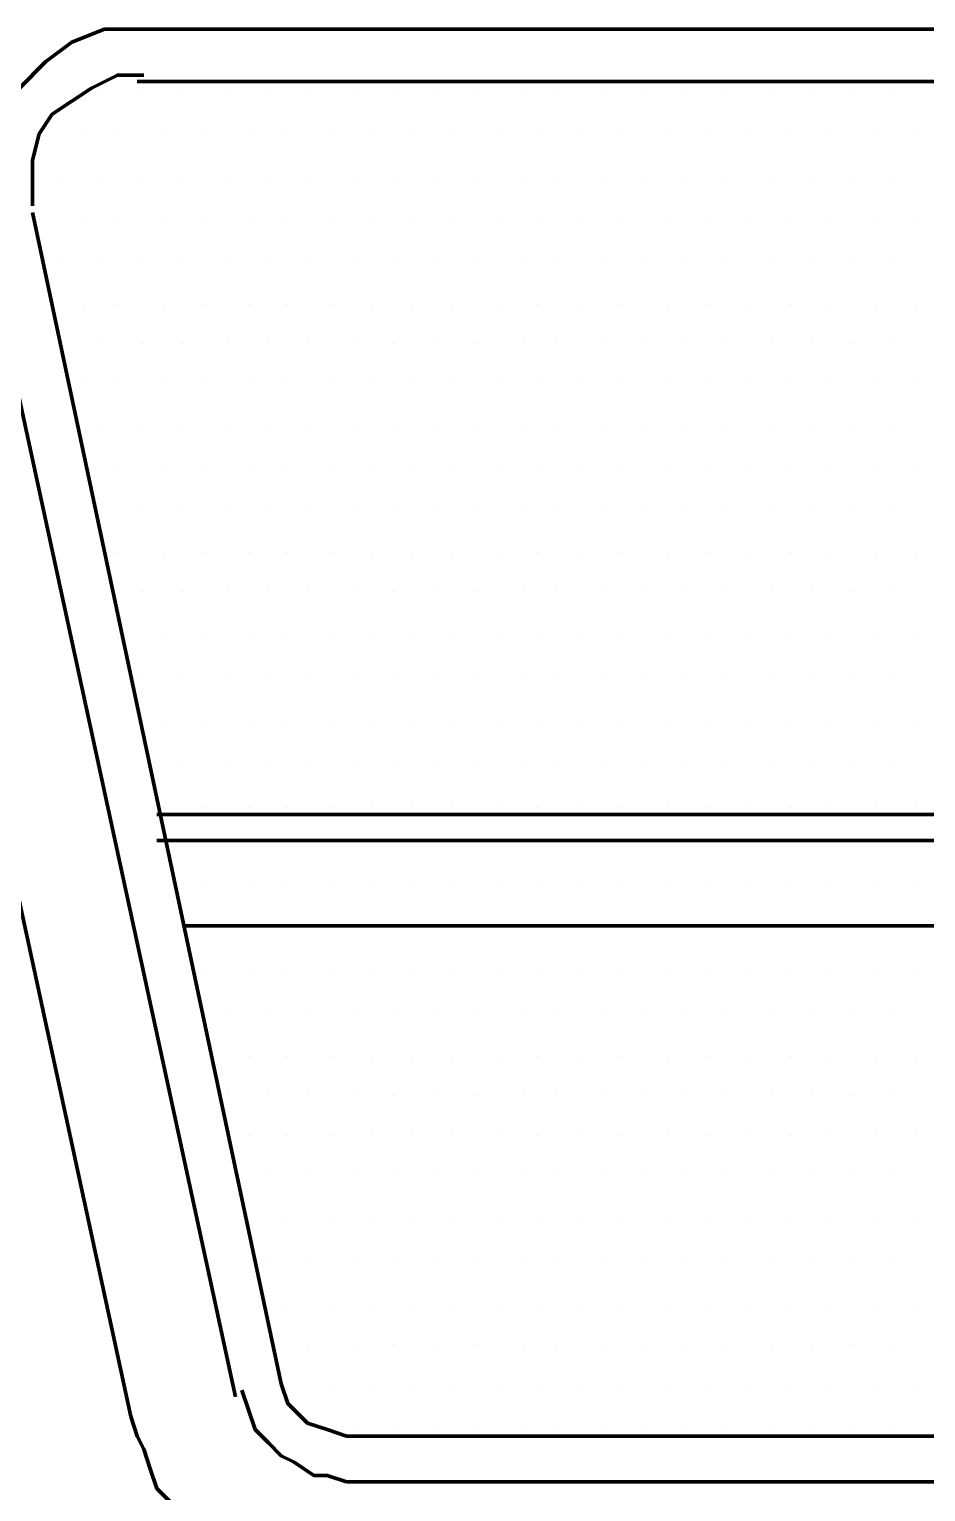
# Model space of a CAD drawing. Header units: millimetres. Extents: x 2273 to 2522, y 1034 to 1187.
# Drawn here: x 2460.506 to 2460.909, y 1050.982 to 1051.64 of the extents above; entities that cross this region are included whole.
import ezdxf

# ---------------------------------------------------------------- set-up
doc = ezdxf.new("R2010")
doc.units = ezdxf.units.MM
doc.layers.add('LAYER8', color=8, linetype='Continuous')
doc.layers.add('PAREDES', color=4, linetype='Continuous', lineweight=100)

# ---------------------------------------------------------------- blocks, each defined once
blk = doc.blocks.new('CAR')
at = {"layer": 'PAREDES', "color": 0, "linetype": 'Continuous'}
for points in [[(73.97696, 146.38922), (73.97696, 145.26275)], [(74.00049, 146.38922), (74.00049, 145.26275)], [(74.3299, 145.27157), (74.3299, 146.38039)], [(74.34167, 145.27157), (74.34167, 146.38039)], [(74.3799, 145.28333), (74.3799, 146.36863)], [(74.60931, 145.35686), (74.60931, 146.2951)], [(74.60931, 145.35686), (74.60931, 146.2951)], [(74.6299, 145.35686), (74.6299, 146.2951)], [(74.02402, 145.61275), (74.02402, 145.61275)], [(74.06225, 145.61275), (74.06225, 145.61275)], [(74.10049, 145.61275), (74.10049, 145.61275)], [(74.13578, 145.61275), (74.13578, 145.61275)], [(74.17402, 145.61275), (74.17402, 145.61275)], [(74.21225, 145.61275), (74.21225, 145.61275)], [(74.25049, 145.61275), (74.25049, 145.61275)], [(74.28873, 145.61275), (74.28873, 145.61275)], [(74.32696, 145.61275), (74.32696, 145.61275)], [(74.36225, 145.61275), (74.36225, 145.61275)], [(74.40049, 145.61275), (74.40049, 145.61275)], [(74.43873, 145.61275), (74.43873, 145.61275)], [(74.47402, 145.61275), (74.47402, 145.61275)], [(74.51225, 145.61275), (74.51225, 145.61275)], [(74.55049, 145.61275), (74.55049, 145.61275)], [(74.58873, 145.61275), (74.58873, 145.61275)], [(74.00637, 145.60098), (74.00637, 145.60098)], [(74.04461, 145.60098), (74.04461, 145.60098)], [(74.0799, 145.60098), (74.0799, 145.60098)], [(74.11814, 145.60098), (74.11814, 145.60098)], [(74.15637, 145.60098), (74.15637, 145.60098)], [(74.19167, 145.60098), (74.19167, 145.60098)], [(74.2299, 145.60098), (74.2299, 145.60098)], [(74.26814, 145.60098), (74.26814, 145.60098)], [(74.30637, 145.60098), (74.30637, 145.60098)], [(74.34167, 145.60098), (74.34167, 145.60098)], [(74.3799, 145.60098), (74.3799, 145.60098)], [(74.41814, 145.60098), (74.41814, 145.60098)], [(74.45637, 145.60098), (74.45637, 145.60098)], [(74.49167, 145.60098), (74.49167, 145.60098)], [(74.5299, 145.60098), (74.5299, 145.60098)], [(74.56814, 145.60098), (74.56814, 145.60098)], [(74.60637, 145.60098), (74.60637, 145.60098)], [(74.02402, 145.5951), (74.02402, 145.5951)], [(74.06225, 145.5951), (74.06225, 145.5951)], [(74.10049, 145.5951), (74.10049, 145.5951)], [(74.13578, 145.5951), (74.13578, 145.5951)], [(74.17402, 145.5951), (74.17402, 145.5951)], [(74.21225, 145.5951), (74.21225, 145.5951)], [(74.25049, 145.5951), (74.25049, 145.5951)], [(74.28873, 145.5951), (74.28873, 145.5951)], [(74.32696, 145.5951), (74.32696, 145.5951)], [(74.36225, 145.5951), (74.36225, 145.5951)], [(74.40049, 145.5951), (74.40049, 145.5951)], [(74.43873, 145.5951), (74.43873, 145.5951)], [(74.47402, 145.5951), (74.47402, 145.5951)], [(74.51225, 145.5951), (74.51225, 145.5951)], [(74.55049, 145.5951), (74.55049, 145.5951)], [(74.58873, 145.5951), (74.58873, 145.5951)], [(74.00637, 145.58333), (74.00637, 145.58333)], [(74.04461, 145.58333), (74.04461, 145.58333)], [(74.0799, 145.58333), (74.0799, 145.58333)], [(74.11814, 145.58333), (74.11814, 145.58333)], [(74.15637, 145.58333), (74.15637, 145.58333)], [(74.19167, 145.58333), (74.19167, 145.58333)], [(74.2299, 145.58333), (74.2299, 145.58333)], [(74.26814, 145.58333), (74.26814, 145.58333)], [(74.30637, 145.58333), (74.30637, 145.58333)], [(74.34167, 145.58333), (74.34167, 145.58333)], [(74.3799, 145.58333), (74.3799, 145.58333)], [(74.41814, 145.58333), (74.41814, 145.58333)], [(74.45637, 145.58333), (74.45637, 145.58333)], [(74.49167, 145.58333), (74.49167, 145.58333)], [(74.5299, 145.58333), (74.5299, 145.58333)], [(74.56814, 145.58333), (74.56814, 145.58333)], [(74.60637, 145.58333), (74.60637, 145.58333)], [(74.02402, 145.57451), (74.02402, 145.57451)], [(74.06225, 145.57451), (74.06225, 145.57451)], [(74.10049, 145.57451), (74.10049, 145.57451)], [(74.13578, 145.57451), (74.13578, 145.57451)], [(74.17402, 145.57451), (74.17402, 145.57451)], [(74.21225, 145.57451), (74.21225, 145.57451)], [(74.25049, 145.57451), (74.25049, 145.57451)], [(74.28873, 145.57451), (74.28873, 145.57451)], [(74.32696, 145.57451), (74.32696, 145.57451)], [(74.36225, 145.57451), (74.36225, 145.57451)], [(74.40049, 145.57451), (74.40049, 145.57451)], [(74.43873, 145.57451), (74.43873, 145.57451)], [(74.47402, 145.57451), (74.47402, 145.57451)], [(74.51225, 145.57451), (74.51225, 145.57451)], [(74.55049, 145.57451), (74.55049, 145.57451)], [(74.58873, 145.57451), (74.58873, 145.57451)], [(74.00637, 145.56569), (74.00637, 145.56569)], [(74.04461, 145.56569), (74.04461, 145.56569)], [(74.0799, 145.56569), (74.0799, 145.56569)], [(74.11814, 145.56569), (74.11814, 145.56569)], [(74.15637, 145.56569), (74.15637, 145.56569)], [(74.19167, 145.56569), (74.19167, 145.56569)], [(74.2299, 145.56569), (74.2299, 145.56569)], [(74.26814, 145.56569), (74.26814, 145.56569)], [(74.30637, 145.56569), (74.30637, 145.56569)], [(74.34167, 145.56569), (74.34167, 145.56569)], [(74.3799, 145.56569), (74.3799, 145.56569)], [(74.41814, 145.56569), (74.41814, 145.56569)], [(74.45637, 145.56569), (74.45637, 145.56569)], [(74.49167, 145.56569), (74.49167, 145.56569)], [(74.5299, 145.56569), (74.5299, 145.56569)], [(74.56814, 145.56569), (74.56814, 145.56569)], [(74.60637, 145.56569), (74.60637, 145.56569)], [(74.02402, 145.55686), (74.02402, 145.55686)], [(74.06225, 145.55686), (74.06225, 145.55686)], [(74.10049, 145.55686), (74.10049, 145.55686)], [(74.13578, 145.55686), (74.13578, 145.55686)], [(74.17402, 145.55686), (74.17402, 145.55686)], [(74.21225, 145.55686), (74.21225, 145.55686)], [(74.25049, 145.55686), (74.25049, 145.55686)], [(74.28873, 145.55686), (74.28873, 145.55686)], [(74.32696, 145.55686), (74.32696, 145.55686)], [(74.36225, 145.55686), (74.36225, 145.55686)], [(74.40049, 145.55686), (74.40049, 145.55686)], [(74.43873, 145.55686), (74.43873, 145.55686)], [(74.47402, 145.55686), (74.47402, 145.55686)], [(74.51225, 145.55686), (74.51225, 145.55686)], [(74.55049, 145.55686), (74.55049, 145.55686)], [(74.58873, 145.55686), (74.58873, 145.55686)], [(74.00637, 145.54804), (74.00637, 145.54804)], [(74.04461, 145.54804), (74.04461, 145.54804)], [(74.0799, 145.54804), (74.0799, 145.54804)], [(74.11814, 145.54804), (74.11814, 145.54804)], [(74.15637, 145.54804), (74.15637, 145.54804)], [(74.19167, 145.54804), (74.19167, 145.54804)], [(74.2299, 145.54804), (74.2299, 145.54804)], [(74.26814, 145.54804), (74.26814, 145.54804)], [(74.30637, 145.54804), (74.30637, 145.54804)], [(74.34167, 145.54804), (74.34167, 145.54804)], [(74.3799, 145.54804), (74.3799, 145.54804)], [(74.41814, 145.54804), (74.41814, 145.54804)], [(74.45637, 145.54804), (74.45637, 145.54804)], [(74.49167, 145.54804), (74.49167, 145.54804)], [(74.5299, 145.54804), (74.5299, 145.54804)], [(74.56814, 145.54804), (74.56814, 145.54804)], [(74.60637, 145.54804), (74.60637, 145.54804)], [(74.02402, 145.53627), (74.02402, 145.53627)], [(74.06225, 145.53627), (74.06225, 145.53627)], [(74.10049, 145.53627), (74.10049, 145.53627)], [(74.13578, 145.53627), (74.13578, 145.53627)], [(74.17402, 145.53627), (74.17402, 145.53627)], [(74.21225, 145.53627), (74.21225, 145.53627)], [(74.25049, 145.53627), (74.25049, 145.53627)], [(74.28873, 145.53627), (74.28873, 145.53627)], [(74.32696, 145.53627), (74.32696, 145.53627)], [(74.36225, 145.53627), (74.36225, 145.53627)], [(74.40049, 145.53627), (74.40049, 145.53627)], [(74.43873, 145.53627), (74.43873, 145.53627)], [(74.47402, 145.53627), (74.47402, 145.53627)], [(74.51225, 145.53627), (74.51225, 145.53627)], [(74.55049, 145.53627), (74.55049, 145.53627)], [(74.58873, 145.53627), (74.58873, 145.53627)], [(74.00637, 145.52745), (74.00637, 145.52745)], [(74.04461, 145.52745), (74.04461, 145.52745)], [(74.0799, 145.52745), (74.0799, 145.52745)], [(74.11814, 145.52745), (74.11814, 145.52745)], [(74.15637, 145.52745), (74.15637, 145.52745)], [(74.19167, 145.52745), (74.19167, 145.52745)], [(74.2299, 145.52745), (74.2299, 145.52745)], [(74.26814, 145.52745), (74.26814, 145.52745)], [(74.30637, 145.52745), (74.30637, 145.52745)], [(74.34167, 145.52745), (74.34167, 145.52745)], [(74.3799, 145.52745), (74.3799, 145.52745)], [(74.41814, 145.52745), (74.41814, 145.52745)], [(74.45637, 145.52745), (74.45637, 145.52745)], [(74.49167, 145.52745), (74.49167, 145.52745)], [(74.5299, 145.52745), (74.5299, 145.52745)], [(74.56814, 145.52745), (74.56814, 145.52745)], [(74.60637, 145.52745), (74.60637, 145.52745)], [(74.02402, 145.51863), (74.02402, 145.51863)], [(74.06225, 145.51863), (74.06225, 145.51863)], [(74.10049, 145.51863), (74.10049, 145.51863)], [(74.13578, 145.51863), (74.13578, 145.51863)], [(74.17402, 145.51863), (74.17402, 145.51863)], [(74.21225, 145.51863), (74.21225, 145.51863)], [(74.25049, 145.51863), (74.25049, 145.51863)], [(74.28873, 145.51863), (74.28873, 145.51863)], [(74.32696, 145.51863), (74.32696, 145.51863)], [(74.36225, 145.51863), (74.36225, 145.51863)], [(74.40049, 145.51863), (74.40049, 145.51863)], [(74.43873, 145.51863), (74.43873, 145.51863)], [(74.47402, 145.51863), (74.47402, 145.51863)], [(74.51225, 145.51863), (74.51225, 145.51863)], [(74.55049, 145.51863), (74.55049, 145.51863)], [(74.58873, 145.51863), (74.58873, 145.51863)], [(74.00637, 145.5098), (74.00637, 145.5098)], [(74.04461, 145.5098), (74.04461, 145.5098)], [(74.0799, 145.5098), (74.0799, 145.5098)], [(74.11814, 145.5098), (74.11814, 145.5098)], [(74.15637, 145.5098), (74.15637, 145.5098)], [(74.19167, 145.5098), (74.19167, 145.5098)], [(74.2299, 145.5098), (74.2299, 145.5098)], [(74.26814, 145.5098), (74.26814, 145.5098)], [(74.30637, 145.5098), (74.30637, 145.5098)], [(74.34167, 145.5098), (74.34167, 145.5098)], [(74.3799, 145.5098), (74.3799, 145.5098)], [(74.41814, 145.5098), (74.41814, 145.5098)], [(74.45637, 145.5098), (74.45637, 145.5098)], [(74.49167, 145.5098), (74.49167, 145.5098)], [(74.5299, 145.5098), (74.5299, 145.5098)], [(74.56814, 145.5098), (74.56814, 145.5098)], [(74.60637, 145.5098), (74.60637, 145.5098)], [(74.02402, 145.50098), (74.02402, 145.50098)], [(74.06225, 145.50098), (74.06225, 145.50098)], [(74.10049, 145.50098), (74.10049, 145.50098)], [(74.13578, 145.50098), (74.13578, 145.50098)], [(74.17402, 145.50098), (74.17402, 145.50098)], [(74.21225, 145.50098), (74.21225, 145.50098)], [(74.25049, 145.50098), (74.25049, 145.50098)], [(74.28873, 145.50098), (74.28873, 145.50098)], [(74.32696, 145.50098), (74.32696, 145.50098)], [(74.36225, 145.50098), (74.36225, 145.50098)], [(74.40049, 145.50098), (74.40049, 145.50098)], [(74.43873, 145.50098), (74.43873, 145.50098)], [(74.47402, 145.50098), (74.47402, 145.50098)], [(74.51225, 145.50098), (74.51225, 145.50098)], [(74.55049, 145.50098), (74.55049, 145.50098)], [(74.58873, 145.50098), (74.58873, 145.50098)], [(74.00637, 145.48922), (74.00637, 145.48922)], [(74.04461, 145.48922), (74.04461, 145.48922)], [(74.0799, 145.48922), (74.0799, 145.48922)], [(74.11814, 145.48922), (74.11814, 145.48922)], [(74.15637, 145.48922), (74.15637, 145.48922)], [(74.19167, 145.48922), (74.19167, 145.48922)], [(74.2299, 145.48922), (74.2299, 145.48922)], [(74.26814, 145.48922), (74.26814, 145.48922)], [(74.30637, 145.48922), (74.30637, 145.48922)], [(74.34167, 145.48922), (74.34167, 145.48922)], [(74.3799, 145.48922), (74.3799, 145.48922)], [(74.41814, 145.48922), (74.41814, 145.48922)], [(74.45637, 145.48922), (74.45637, 145.48922)], [(74.49167, 145.48922), (74.49167, 145.48922)], [(74.5299, 145.48922), (74.5299, 145.48922)], [(74.56814, 145.48922), (74.56814, 145.48922)], [(74.60637, 145.48922), (74.60637, 145.48922)], [(74.02402, 145.48039), (74.02402, 145.48039)], [(74.06225, 145.48039), (74.06225, 145.48039)], [(74.10049, 145.48039), (74.10049, 145.48039)], [(74.13578, 145.48039), (74.13578, 145.48039)], [(74.17402, 145.48039), (74.17402, 145.48039)], [(74.21225, 145.48039), (74.21225, 145.48039)], [(74.25049, 145.48039), (74.25049, 145.48039)], [(74.28873, 145.48039), (74.28873, 145.48039)], [(74.32696, 145.48039), (74.32696, 145.48039)], [(74.36225, 145.48039), (74.36225, 145.48039)], [(74.40049, 145.48039), (74.40049, 145.48039)], [(74.43873, 145.48039), (74.43873, 145.48039)], [(74.47402, 145.48039), (74.47402, 145.48039)], [(74.51225, 145.48039), (74.51225, 145.48039)], [(74.55049, 145.48039), (74.55049, 145.48039)], [(74.58873, 145.48039), (74.58873, 145.48039)], [(74.00637, 145.47157), (74.00637, 145.47157)], [(74.04461, 145.47157), (74.04461, 145.47157)], [(74.0799, 145.47157), (74.0799, 145.47157)], [(74.11814, 145.47157), (74.11814, 145.47157)], [(74.15637, 145.47157), (74.15637, 145.47157)], [(74.19167, 145.47157), (74.19167, 145.47157)], [(74.2299, 145.47157), (74.2299, 145.47157)], [(74.26814, 145.47157), (74.26814, 145.47157)], [(74.30637, 145.47157), (74.30637, 145.47157)], [(74.34167, 145.47157), (74.34167, 145.47157)], [(74.3799, 145.47157), (74.3799, 145.47157)], [(74.41814, 145.47157), (74.41814, 145.47157)], [(74.45637, 145.47157), (74.45637, 145.47157)], [(74.49167, 145.47157), (74.49167, 145.47157)], [(74.5299, 145.47157), (74.5299, 145.47157)], [(74.56814, 145.47157), (74.56814, 145.47157)], [(74.60637, 145.47157), (74.60637, 145.47157)], [(74.02402, 145.46275), (74.02402, 145.46275)], [(74.06225, 145.46275), (74.06225, 145.46275)], [(74.10049, 145.46275), (74.10049, 145.46275)], [(74.13578, 145.46275), (74.13578, 145.46275)], [(74.17402, 145.46275), (74.17402, 145.46275)], [(74.21225, 145.46275), (74.21225, 145.46275)], [(74.25049, 145.46275), (74.25049, 145.46275)], [(74.28873, 145.46275), (74.28873, 145.46275)], [(74.32696, 145.46275), (74.32696, 145.46275)], [(74.36225, 145.46275), (74.36225, 145.46275)], [(74.40049, 145.46275), (74.40049, 145.46275)], [(74.43873, 145.46275), (74.43873, 145.46275)], [(74.47402, 145.46275), (74.47402, 145.46275)], [(74.51225, 145.46275), (74.51225, 145.46275)], [(74.55049, 145.46275), (74.55049, 145.46275)], [(74.58873, 145.46275), (74.58873, 145.46275)], [(74.00637, 145.45098), (74.00637, 145.45098)], [(74.04461, 145.45098), (74.04461, 145.45098)], [(74.0799, 145.45098), (74.0799, 145.45098)], [(74.11814, 145.45098), (74.11814, 145.45098)], [(74.15637, 145.45098), (74.15637, 145.45098)], [(74.19167, 145.45098), (74.19167, 145.45098)], [(74.2299, 145.45098), (74.2299, 145.45098)], [(74.26814, 145.45098), (74.26814, 145.45098)], [(74.30637, 145.45098), (74.30637, 145.45098)], [(74.34167, 145.45098), (74.34167, 145.45098)], [(74.3799, 145.45098), (74.3799, 145.45098)], [(74.41814, 145.45098), (74.41814, 145.45098)], [(74.45637, 145.45098), (74.45637, 145.45098)], [(74.49167, 145.45098), (74.49167, 145.45098)], [(74.5299, 145.45098), (74.5299, 145.45098)], [(74.56814, 145.45098), (74.56814, 145.45098)], [(74.60637, 145.45098), (74.60637, 145.45098)], [(74.02402, 145.44216), (74.02402, 145.44216)], [(74.06225, 145.44216), (74.06225, 145.44216)], [(74.10049, 145.44216), (74.10049, 145.44216)], [(74.13578, 145.44216), (74.13578, 145.44216)], [(74.17402, 145.44216), (74.17402, 145.44216)], [(74.21225, 145.44216), (74.21225, 145.44216)], [(74.25049, 145.44216), (74.25049, 145.44216)], [(74.28873, 145.44216), (74.28873, 145.44216)], [(74.32696, 145.44216), (74.32696, 145.44216)], [(74.36225, 145.44216), (74.36225, 145.44216)], [(74.40049, 145.44216), (74.40049, 145.44216)], [(74.43873, 145.44216), (74.43873, 145.44216)], [(74.47402, 145.44216), (74.47402, 145.44216)], [(74.51225, 145.44216), (74.51225, 145.44216)], [(74.55049, 145.44216), (74.55049, 145.44216)], [(74.58873, 145.44216), (74.58873, 145.44216)], [(74.00637, 145.43627), (74.00637, 145.43627)], [(74.04461, 145.43627), (74.04461, 145.43627)], [(74.0799, 145.43627), (74.0799, 145.43627)], [(74.11814, 145.43627), (74.11814, 145.43627)], [(74.15637, 145.43627), (74.15637, 145.43627)], [(74.19167, 145.43627), (74.19167, 145.43627)], [(74.2299, 145.43627), (74.2299, 145.43627)], [(74.26814, 145.43627), (74.26814, 145.43627)], [(74.30637, 145.43627), (74.30637, 145.43627)], [(74.34167, 145.43627), (74.34167, 145.43627)], [(74.3799, 145.43627), (74.3799, 145.43627)], [(74.41814, 145.43627), (74.41814, 145.43627)], [(74.45637, 145.43627), (74.45637, 145.43627)], [(74.49167, 145.43627), (74.49167, 145.43627)], [(74.5299, 145.43627), (74.5299, 145.43627)], [(74.56814, 145.43627), (74.56814, 145.43627)], [(74.60637, 145.43627), (74.60637, 145.43627)], [(74.02402, 145.42451), (74.02402, 145.42451)], [(74.06225, 145.42451), (74.06225, 145.42451)], [(74.10049, 145.42451), (74.10049, 145.42451)], [(74.13578, 145.42451), (74.13578, 145.42451)], [(74.17402, 145.42451), (74.17402, 145.42451)], [(74.21225, 145.42451), (74.21225, 145.42451)], [(74.25049, 145.42451), (74.25049, 145.42451)], [(74.28873, 145.42451), (74.28873, 145.42451)], [(74.32696, 145.42451), (74.32696, 145.42451)], [(74.36225, 145.42451), (74.36225, 145.42451)], [(74.40049, 145.42451), (74.40049, 145.42451)], [(74.43873, 145.42451), (74.43873, 145.42451)], [(74.47402, 145.42451), (74.47402, 145.42451)], [(74.51225, 145.42451), (74.51225, 145.42451)], [(74.55049, 145.42451), (74.55049, 145.42451)], [(74.58873, 145.42451), (74.58873, 145.42451)], [(74.00637, 145.41569), (74.00637, 145.41569)], [(74.04461, 145.41569), (74.04461, 145.41569)], [(74.0799, 145.41569), (74.0799, 145.41569)], [(74.11814, 145.41569), (74.11814, 145.41569)], [(74.15637, 145.41569), (74.15637, 145.41569)], [(74.19167, 145.41569), (74.19167, 145.41569)], [(74.2299, 145.41569), (74.2299, 145.41569)], [(74.26814, 145.41569), (74.26814, 145.41569)], [(74.30637, 145.41569), (74.30637, 145.41569)], [(74.34167, 145.41569), (74.34167, 145.41569)], [(74.3799, 145.41569), (74.3799, 145.41569)], [(74.41814, 145.41569), (74.41814, 145.41569)], [(74.45637, 145.41569), (74.45637, 145.41569)], [(74.49167, 145.41569), (74.49167, 145.41569)], [(74.5299, 145.41569), (74.5299, 145.41569)], [(74.56814, 145.41569), (74.56814, 145.41569)], [(74.60637, 145.41569), (74.60637, 145.41569)], [(74.02402, 145.40392), (74.02402, 145.40392)], [(74.06225, 145.40392), (74.06225, 145.40392)], [(74.10049, 145.40392), (74.10049, 145.40392)], [(74.13578, 145.40392), (74.13578, 145.40392)], [(74.17402, 145.40392), (74.17402, 145.40392)], [(74.21225, 145.40392), (74.21225, 145.40392)], [(74.25049, 145.40392), (74.25049, 145.40392)], [(74.28873, 145.40392), (74.28873, 145.40392)], [(74.32696, 145.40392), (74.32696, 145.40392)], [(74.36225, 145.40392), (74.36225, 145.40392)], [(74.40049, 145.40392), (74.40049, 145.40392)], [(74.43873, 145.40392), (74.43873, 145.40392)], [(74.47402, 145.40392), (74.47402, 145.40392)], [(74.51225, 145.40392), (74.51225, 145.40392)], [(74.55049, 145.40392), (74.55049, 145.40392)], [(74.58873, 145.40392), (74.58873, 145.40392)], [(74.00637, 145.39804), (74.00637, 145.39804)], [(74.04461, 145.39804), (74.04461, 145.39804)], [(74.0799, 145.39804), (74.0799, 145.39804)], [(74.11814, 145.39804), (74.11814, 145.39804)], [(74.15637, 145.39804), (74.15637, 145.39804)], [(74.19167, 145.39804), (74.19167, 145.39804)], [(74.2299, 145.39804), (74.2299, 145.39804)], [(74.26814, 145.39804), (74.26814, 145.39804)], [(74.30637, 145.39804), (74.30637, 145.39804)], [(74.34167, 145.39804), (74.34167, 145.39804)], [(74.3799, 145.39804), (74.3799, 145.39804)], [(74.41814, 145.39804), (74.41814, 145.39804)], [(74.45637, 145.39804), (74.45637, 145.39804)], [(74.49167, 145.39804), (74.49167, 145.39804)], [(74.5299, 145.39804), (74.5299, 145.39804)], [(74.56814, 145.39804), (74.56814, 145.39804)], [(74.60637, 145.39804), (74.60637, 145.39804)], [(74.02402, 145.38627), (74.02402, 145.38627)], [(74.06225, 145.38627), (74.06225, 145.38627)], [(74.10049, 145.38627), (74.10049, 145.38627)], [(74.13578, 145.38627), (74.13578, 145.38627)], [(74.17402, 145.38627), (74.17402, 145.38627)], [(74.21225, 145.38627), (74.21225, 145.38627)], [(74.25049, 145.38627), (74.25049, 145.38627)], [(74.28873, 145.38627), (74.28873, 145.38627)], [(74.32696, 145.38627), (74.32696, 145.38627)], [(74.36225, 145.38627), (74.36225, 145.38627)], [(74.40049, 145.38627), (74.40049, 145.38627)], [(74.43873, 145.38627), (74.43873, 145.38627)], [(74.47402, 145.38627), (74.47402, 145.38627)], [(74.51225, 145.38627), (74.51225, 145.38627)], [(74.55049, 145.38627), (74.55049, 145.38627)], [(74.58873, 145.38627), (74.58873, 145.38627)], [(74.00637, 145.37745), (74.00637, 145.37745)], [(74.04461, 145.37745), (74.04461, 145.37745)], [(74.0799, 145.37745), (74.0799, 145.37745)], [(74.11814, 145.37745), (74.11814, 145.37745)], [(74.15637, 145.37745), (74.15637, 145.37745)], [(74.19167, 145.37745), (74.19167, 145.37745)], [(74.2299, 145.37745), (74.2299, 145.37745)], [(74.26814, 145.37745), (74.26814, 145.37745)], [(74.30637, 145.37745), (74.30637, 145.37745)], [(74.34167, 145.37745), (74.34167, 145.37745)], [(74.3799, 145.37745), (74.3799, 145.37745)], [(74.41814, 145.37745), (74.41814, 145.37745)], [(74.45637, 145.37745), (74.45637, 145.37745)], [(74.49167, 145.37745), (74.49167, 145.37745)], [(74.5299, 145.37745), (74.5299, 145.37745)], [(74.56814, 145.37745), (74.56814, 145.37745)], [(74.60637, 145.37745), (74.60637, 145.37745)], [(74.02402, 145.36863), (74.02402, 145.36863)], [(74.06225, 145.36863), (74.06225, 145.36863)], [(74.10049, 145.36863), (74.10049, 145.36863)], [(74.13578, 145.36863), (74.13578, 145.36863)], [(74.17402, 145.36863), (74.17402, 145.36863)], [(74.21225, 145.36863), (74.21225, 145.36863)], [(74.25049, 145.36863), (74.25049, 145.36863)], [(74.28873, 145.36863), (74.28873, 145.36863)], [(74.32696, 145.36863), (74.32696, 145.36863)], [(74.36225, 145.36863), (74.36225, 145.36863)], [(74.40049, 145.36863), (74.40049, 145.36863)], [(74.43873, 145.36863), (74.43873, 145.36863)], [(74.47402, 145.36863), (74.47402, 145.36863)], [(74.51225, 145.36863), (74.51225, 145.36863)], [(74.55049, 145.36863), (74.55049, 145.36863)], [(74.58873, 145.36863), (74.58873, 145.36863)], [(74.00637, 145.3598), (74.00637, 145.3598)], [(74.04461, 145.3598), (74.04461, 145.3598)], [(74.0799, 145.3598), (74.0799, 145.3598)], [(74.11814, 145.3598), (74.11814, 145.3598)], [(74.15637, 145.3598), (74.15637, 145.3598)], [(74.19167, 145.3598), (74.19167, 145.3598)], [(74.2299, 145.3598), (74.2299, 145.3598)], [(74.26814, 145.3598), (74.26814, 145.3598)], [(74.30637, 145.3598), (74.30637, 145.3598)], [(74.34167, 145.3598), (74.34167, 145.3598)], [(74.3799, 145.3598), (74.3799, 145.3598)], [(74.41814, 145.3598), (74.41814, 145.3598)], [(74.45637, 145.3598), (74.45637, 145.3598)], [(74.49167, 145.3598), (74.49167, 145.3598)], [(74.5299, 145.3598), (74.5299, 145.3598)], [(74.56814, 145.3598), (74.56814, 145.3598)], [(74.58578, 145.32745), (74.59461, 145.33039), (74.60343, 145.33922), (74.60637, 145.34804), (74.60931, 145.35686)], [(74.58873, 145.3098), (74.59755, 145.31275), (74.60637, 145.31569), (74.61225, 145.32157), (74.61814, 145.32745), (74.62108, 145.33333), (74.62696, 145.34216), (74.62696, 145.34804), (74.6299, 145.35686)], [(74.60049, 145.2598), (74.60931, 145.26275), (74.6152, 145.26569), (74.62402, 145.26863), (74.63284, 145.27157), (74.64461, 145.28333), (74.65637, 145.2951), (74.6652, 145.30686), (74.67402, 145.32451), (74.67696, 145.33039), (74.67696, 145.33922), (74.6799, 145.34804), (74.6799, 145.35686)], [(74.60637, 145.3598), (74.60637, 145.3598)], [(74.02402, 145.35098), (74.02402, 145.35098)], [(74.06225, 145.35098), (74.06225, 145.35098)], [(74.10049, 145.35098), (74.10049, 145.35098)], [(74.13578, 145.35098), (74.13578, 145.35098)], [(74.17402, 145.35098), (74.17402, 145.35098)], [(74.21225, 145.35098), (74.21225, 145.35098)], [(74.25049, 145.35098), (74.25049, 145.35098)], [(74.28873, 145.35098), (74.28873, 145.35098)], [(74.32696, 145.35098), (74.32696, 145.35098)], [(74.36225, 145.35098), (74.36225, 145.35098)], [(74.40049, 145.35098), (74.40049, 145.35098)], [(74.43873, 145.35098), (74.43873, 145.35098)], [(74.47402, 145.35098), (74.47402, 145.35098)], [(74.51225, 145.35098), (74.51225, 145.35098)], [(74.55049, 145.35098), (74.55049, 145.35098)], [(74.58873, 145.35098), (74.58873, 145.35098)], [(74.00637, 145.33922), (74.00637, 145.33922)], [(74.04461, 145.33922), (74.04461, 145.33922)], [(74.0799, 145.33922), (74.0799, 145.33922)], [(74.11814, 145.33922), (74.11814, 145.33922)], [(74.15637, 145.33922), (74.15637, 145.33922)], [(74.19167, 145.33922), (74.19167, 145.33922)], [(74.2299, 145.33922), (74.2299, 145.33922)], [(74.26814, 145.33922), (74.26814, 145.33922)], [(74.30637, 145.33922), (74.30637, 145.33922)], [(74.34167, 145.33922), (74.34167, 145.33922)], [(74.3799, 145.33922), (74.3799, 145.33922)], [(74.41814, 145.33922), (74.41814, 145.33922)], [(74.45637, 145.33922), (74.45637, 145.33922)], [(74.49167, 145.33922), (74.49167, 145.33922)], [(74.5299, 145.33922), (74.5299, 145.33922)], [(74.56814, 145.33922), (74.56814, 145.33922)], [(74.02402, 145.33039), (74.02402, 145.33039)], [(74.06225, 145.33039), (74.06225, 145.33039)], [(74.10049, 145.33039), (74.10049, 145.33039)], [(74.13578, 145.33039), (74.13578, 145.33039)], [(74.17402, 145.33039), (74.17402, 145.33039)], [(74.21225, 145.33039), (74.21225, 145.33039)], [(74.25049, 145.33039), (74.25049, 145.33039)], [(74.28873, 145.33039), (74.28873, 145.33039)], [(74.32696, 145.33039), (74.32696, 145.33039)], [(74.36225, 145.33039), (74.36225, 145.33039)], [(74.40049, 145.33039), (74.40049, 145.33039)], [(74.43873, 145.33039), (74.43873, 145.33039)], [(74.47402, 145.33039), (74.47402, 145.33039)], [(74.51225, 145.33039), (74.51225, 145.33039)], [(74.55049, 145.33039), (74.55049, 145.33039)], [(74.58873, 145.33039), (74.58873, 145.33039)], [(74.00637, 145.32157), (74.00637, 145.32157)], [(74.04461, 145.32157), (74.04461, 145.32157)], [(74.58578, 145.32745), (74.05931, 145.21569)], [(74.0799, 145.32157), (74.0799, 145.32157)], [(74.11814, 145.32157), (74.11814, 145.32157)], [(74.15637, 145.32157), (74.15637, 145.32157)], [(74.19167, 145.32157), (74.19167, 145.32157)], [(74.2299, 145.32157), (74.2299, 145.32157)], [(74.26814, 145.32157), (74.26814, 145.32157)], [(74.30637, 145.32157), (74.30637, 145.32157)], [(74.34167, 145.32157), (74.34167, 145.32157)], [(74.3799, 145.32157), (74.3799, 145.32157)], [(74.41814, 145.32157), (74.41814, 145.32157)], [(74.45637, 145.32157), (74.45637, 145.32157)], [(74.49167, 145.32157), (74.49167, 145.32157)], [(74.5299, 145.32157), (74.5299, 145.32157)], [(74.02402, 145.31275), (74.02402, 145.31275)], [(74.06225, 145.31275), (74.06225, 145.31275)], [(74.10049, 145.31275), (74.10049, 145.31275)], [(74.13578, 145.31275), (74.13578, 145.31275)], [(74.17402, 145.31275), (74.17402, 145.31275)], [(74.21225, 145.31275), (74.21225, 145.31275)], [(74.25049, 145.31275), (74.25049, 145.31275)], [(74.28873, 145.31275), (74.28873, 145.31275)], [(74.32696, 145.31275), (74.32696, 145.31275)], [(74.36225, 145.31275), (74.36225, 145.31275)], [(74.40049, 145.31275), (74.40049, 145.31275)], [(74.43873, 145.31275), (74.43873, 145.31275)], [(74.47402, 145.31275), (74.47402, 145.31275)], [(74.51225, 145.31275), (74.51225, 145.31275)], [(74.00637, 145.30392), (74.00637, 145.30392)], [(74.04461, 145.30392), (74.04461, 145.30392)], [(74.59167, 145.30686), (74.06225, 145.19216)], [(74.0799, 145.30392), (74.0799, 145.30392)], [(74.11814, 145.30392), (74.11814, 145.30392)], [(74.15637, 145.30392), (74.15637, 145.30392)], [(74.19167, 145.30392), (74.19167, 145.30392)], [(74.2299, 145.30392), (74.2299, 145.30392)], [(74.26814, 145.30392), (74.26814, 145.30392)], [(74.30637, 145.30392), (74.30637, 145.30392)], [(74.34167, 145.30392), (74.34167, 145.30392)], [(74.3799, 145.30392), (74.3799, 145.30392)], [(74.41814, 145.30392), (74.41814, 145.30392)], [(74.45637, 145.30392), (74.45637, 145.30392)], [(74.02402, 145.29216), (74.02402, 145.29216)], [(74.06225, 145.29216), (74.06225, 145.29216)], [(74.10049, 145.29216), (74.10049, 145.29216)], [(74.13578, 145.29216), (74.13578, 145.29216)], [(74.17402, 145.29216), (74.17402, 145.29216)], [(74.21225, 145.29216), (74.21225, 145.29216)], [(74.25049, 145.29216), (74.25049, 145.29216)], [(74.28873, 145.29216), (74.28873, 145.29216)], [(74.32696, 145.29216), (74.32696, 145.29216)], [(74.36225, 145.29216), (74.36225, 145.29216)], [(74.40049, 145.29216), (74.40049, 145.29216)], [(74.00637, 145.28333), (74.00637, 145.28333)], [(74.04461, 145.28333), (74.04461, 145.28333)], [(74.0799, 145.28333), (74.0799, 145.28333)], [(74.11814, 145.28333), (74.11814, 145.28333)], [(74.15637, 145.28333), (74.15637, 145.28333)], [(74.19167, 145.28333), (74.19167, 145.28333)], [(74.2299, 145.28333), (74.2299, 145.28333)], [(74.26814, 145.28333), (74.26814, 145.28333)], [(74.30637, 145.28333), (74.30637, 145.28333)], [(74.34167, 145.28333), (74.34167, 145.28333)], [(74.3799, 145.28333), (74.3799, 145.28333)], [(74.02402, 145.27451), (74.02402, 145.27451)], [(74.06225, 145.27451), (74.06225, 145.27451)], [(74.10049, 145.27451), (74.10049, 145.27451)], [(74.13578, 145.27451), (74.13578, 145.27451)], [(74.17402, 145.27451), (74.17402, 145.27451)], [(74.21225, 145.27451), (74.21225, 145.27451)], [(74.25049, 145.27451), (74.25049, 145.27451)], [(74.28873, 145.27451), (74.28873, 145.27451)], [(74.32696, 145.27451), (74.32696, 145.27451)], [(73.97696, 145.26569), (73.97696, 145.24804), (73.98284, 145.23333), (73.99167, 145.22157), (74.00343, 145.2098), (74.0152, 145.20098), (74.0299, 145.1951), (74.04755, 145.19216), (74.06225, 145.1951)], [(73.99755, 145.26569), (73.99755, 145.25392), (74.00343, 145.24216), (74.00931, 145.23333), (74.0152, 145.22451), (74.02402, 145.21863), (74.03578, 145.21569), (74.04755, 145.21569), (74.05637, 145.21569)], [(74.00637, 145.26569), (74.00637, 145.26569)], [(74.04461, 145.26569), (74.04461, 145.26569)], [(74.0799, 145.26569), (74.0799, 145.26569)], [(74.11814, 145.26569), (74.11814, 145.26569)], [(74.15637, 145.26569), (74.15637, 145.26569)], [(74.19167, 145.26569), (74.19167, 145.26569)], [(74.2299, 145.26569), (74.2299, 145.26569)], [(74.26814, 145.26569), (74.26814, 145.26569)], [(74.60049, 145.2598), (73.98873, 145.12745)], [(74.02402, 145.25392), (74.02402, 145.25392)], [(74.06225, 145.25392), (74.06225, 145.25392)], [(74.10049, 145.25392), (74.10049, 145.25392)], [(74.13578, 145.25392), (74.13578, 145.25392)], [(74.17402, 145.25392), (74.17402, 145.25392)], [(74.21225, 145.25392), (74.21225, 145.25392)], [(74.25049, 145.25392), (74.25049, 145.25392)], [(74.00637, 145.2451), (74.00637, 145.2451)], [(74.04461, 145.2451), (74.04461, 145.2451)], [(74.0799, 145.2451), (74.0799, 145.2451)], [(74.11814, 145.2451), (74.11814, 145.2451)], [(74.15637, 145.2451), (74.15637, 145.2451)], [(74.19167, 145.2451), (74.19167, 145.2451)], [(74.02402, 145.23922), (74.02402, 145.23922)], [(74.06225, 145.23922), (74.06225, 145.23922)], [(74.10049, 145.23922), (74.10049, 145.23922)], [(74.13578, 145.23922), (74.13578, 145.23922)], [(74.04461, 145.22745), (74.04461, 145.22745)], [(74.0799, 145.22745), (74.0799, 145.22745)], [(74.11814, 145.22745), (74.11814, 145.22745)], [(74.06225, 145.21863), (74.06225, 145.21863)]]:
    blk.add_lwpolyline(points, dxfattribs=at)

msp = doc.modelspace()

# ---------------------------------------------------------------- block references
at = {"layer": 'LAYER8', "linetype": 'ByBlock', "rotation": 270}
msp.add_blockref('CAR', (2315.29183, 1125.61656), dxfattribs=at)

doc.saveas('drawing.dxf')
